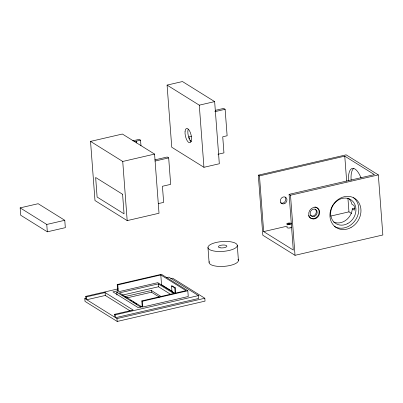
<?xml version="1.0" encoding="UTF-8"?>
<svg xmlns="http://www.w3.org/2000/svg" width="403" height="403" viewBox="0 0 403 403"><rect width="100%" height="100%" fill="white"/><g stroke="black" fill="none" stroke-linecap="round" stroke-linejoin="round"><path stroke-width="0.6" d="M355.003 208.215L352.282 208.845L352.262 209.651A14.09 12.065 -58.1 0 1 333.619 222.058M214.769 111.691L225.121 109.294L227.126 135.761L222.738 136.778L223.947 152.888L217.963 154.273M155.044 161.054L168.676 157.89L170.665 184.362L162.434 186.272L163.648 202.382L158.258 203.631M167.084 85.104L182.458 81.547L214.648 101.606L219.318 163.749L203.948 167.305L171.759 147.246L167.084 85.104L199.278 105.163L214.648 101.606M215.177 110.382L223.705 108.412L225.121 109.294M90.539 141.398L122.381 134.033L154.571 154.092L159.019 213.242L127.182 220.612L94.987 200.548L90.539 141.398L122.734 161.462L154.571 154.092M132.703 140.843L139.226 139.342L140.551 140.184L140.974 145.78M134.033 141.685L140.551 140.184M191.405 136.184L189.012 136.738L189.188 139.04M154.878 159.88L167.24 157.009L168.676 157.89M20.15 207.872L38.154 203.711L64.772 220.29L65.321 227.655L47.317 231.821L20.704 215.237L20.15 207.872L46.763 224.456L64.772 220.29M258.313 175.169L346.142 154.843L378.331 174.902L382.85 234.984L295.021 255.311L262.832 235.251L258.313 175.169L259.472 175.894L344.772 156.152L374.397 174.615L289.097 194.357L293.288 250.061L263.658 231.599L259.472 175.894M289.097 194.357L290.503 195.233L378.331 174.902M263.658 231.599L287.42 226.103M330.682 216.089L348.958 211.857L351.607 213.509M117.202 284.538L161.422 274.302L187.818 290.754L188.251 296.507L142.823 307.021L142.234 306.653L138.148 307.6L112.931 291.883L118.225 290.659L117.797 284.906L117.202 284.538L117.636 290.291L118.225 290.659M117.797 284.906L160.802 274.952L186.02 290.664L141.801 300.9L142.234 306.653M170.796 278.614L172.625 278.191L204.815 298.25L205.031 301.127L117.202 321.453L85.013 301.394L84.796 298.517L85.955 299.238L85.738 296.361L118.124 288.865M166.399 277.692L168.842 277.128L198.472 295.59L198.689 298.467L115.58 317.7L115.364 314.824L114.563 314.325L114.779 317.201L86.761 299.741L86.544 296.865L85.738 296.361M86.544 296.865L105.097 292.573L133.111 310.028L114.563 314.325M84.796 298.517L86.015 298.235M116.966 295.046L116.749 292.17L157.81 282.669L175.149 293.47M86.761 299.741L105.309 295.449L130.159 310.93M174.056 293.732L158.268 283.893L119.404 292.885L141.508 306.663L142.722 306.381M122.049 295.203L158.485 286.77L170.59 294.311M161.296 296.684L151.347 290.482L124.779 296.633L125.827 297.288M171.557 285.959L174.776 287.964L175.209 293.722L171.99 291.712L171.557 285.959L172.106 285.833L175.325 287.838L175.713 293.016M126.723 297.938L151.478 292.21L159.331 297.102M174.776 287.964L175.325 287.838M141.801 300.9L142.39 301.268L187.818 290.754M115.364 314.824L198.472 295.59M115.58 317.7L116.986 318.577L204.815 298.25M352.282 208.845L354.428 210.185L354.494 207.469L354.051 205.585L351.905 204.25L351.572 202.84A14.09 12.065 -58.1 0 0 348.545 198.442M189.803 140.521L190.856 141.176M172.539 291.586L161.538 284.735L160.802 274.952M130.537 300.22L131.585 300.875M133.156 301.852L134.728 302.829M135.776 303.484L136.819 304.139M116.749 292.17L140.914 307.232M344.772 156.152L346.656 181.189M347.925 198.09L348.958 211.857M290.503 195.233L295.021 255.311M237.291 245.452A14.699 4.932 -4.3 0 1 215.388 251.25A14.699 4.932 -4.3 0 1 215.202 242.702A14.699 4.932 -4.3 0 1 237.291 245.452L238.415 260.414M199.278 105.163L203.948 167.305M207.963 247.482L209.086 262.444M158.268 283.893L158.485 286.77M151.347 290.482L151.478 292.21M136.471 141.121L136.607 142.984M142.39 301.268L142.823 307.021M122.734 161.462L127.182 220.612M116.986 318.577L117.202 321.453M105.097 292.573L105.309 295.449M46.763 224.456L47.317 231.821M351.144 180.292A17.394 6.821 77 0 1 353.829 168.288M285.097 197.127A3.677 3.148 -58.1 0 1 284.85 201.777A3.677 3.148 -58.1 0 1 280.508 202.759M348.615 180.876A17.394 6.821 77 0 1 352.308 168.424A17.394 6.821 77 0 1 361.093 178.071M291.596 227.136A2.337 0.786 -4.3 0 1 288.865 228.058A2.337 0.786 -4.3 0 1 287.047 227.171M290.2 227.473A1.224 0.413 -4.3 0 1 289.969 227.564M191.324 141.665A7.35 2.881 77 0 1 188.125 129.368M315.111 209.137A3.919 3.36 -58.1 0 1 315.433 214.361A3.919 3.36 -58.1 0 1 310.461 215.439M316.143 207.258A6.126 5.244 -58.1 0 1 317.912 215.907A6.126 5.244 -58.1 0 1 309.323 217.076M309.046 216.703A6.126 5.244 -58.1 0 1 308.421 215.419M314.788 206.951A6.126 5.244 -58.1 0 1 315.71 207.112M353.512 197.707A17.274 14.795 -58.1 0 1 355.557 219.917A17.274 14.795 -58.1 0 1 334.465 226.456M237.886 259.169A14.699 4.932 -4.3 0 1 224.496 266.318A14.699 4.932 -4.3 0 1 209.293 261.567M122.588 194.271L95.647 177.491L97.113 197.052L124.053 213.842L122.588 194.271M284.946 203.424A3.677 3.148 -58.1 0 0 285.641 197.299A3.677 3.148 -58.1 0 0 280.372 200.452A3.677 3.148 -58.1 0 0 284.946 203.424M315.907 218.461A6.126 5.244 -58.1 0 0 317.866 208.275A6.126 5.244 -58.1 0 0 308.804 212.764A6.126 5.244 -58.1 0 0 315.907 218.461M351.023 227.494A17.274 14.795 -58.1 0 0 355.219 198.719A17.274 14.795 -58.1 0 0 330.112 212.658A17.274 14.795 -58.1 0 0 351.023 227.494M287.757 224.552A2.337 0.786 -4.3 0 0 291.339 223.68A2.337 0.786 -4.3 0 0 287.928 223.181A2.337 0.786 -4.3 0 0 287.757 224.552M288.221 224.199A1.224 0.413 -4.3 0 0 290.19 223.811A1.224 0.413 -4.3 0 0 288.538 223.474A1.224 0.413 -4.3 0 0 288.221 224.199M185.063 131.383A7.35 2.881 77 0 0 189.36 142.748A7.35 2.881 77 0 0 190.387 132.658A7.35 2.881 77 0 0 185.063 131.383M314.783 216.199A3.919 3.36 -58.1 0 0 315.982 209.681A3.919 3.36 -58.1 0 0 310.199 212.613A3.919 3.36 -58.1 0 0 314.783 216.199M347.849 223.474A14.09 12.065 -58.1 0 0 351.27 200.004A14.09 12.065 -58.1 0 0 330.798 211.374A14.09 12.065 -58.1 0 0 347.849 223.474M220.083 247.795A4.287 1.441 -4.3 0 0 226.874 246.349A4.287 1.441 -4.3 0 0 220.92 245.261A4.287 1.441 -4.3 0 0 220.083 247.795"/></g></svg>
